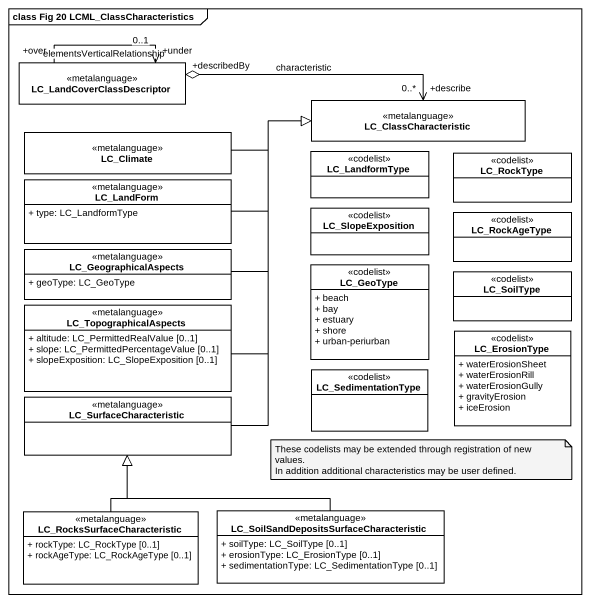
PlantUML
@startuml
mainframe class Fig 20 LCML_ClassCharacteristics
hide circle
hide empty members
skinparam classAttributeIconSize 0
class LC_LandCoverClassDescriptor <<metalanguage>> #FFFFFF
class LC_Climate <<metalanguage>> #FFFFFF
class LC_ClassCharacteristic <<metalanguage>> #FFFFFF
class LC_LandformType <<codelist>> #FFFFFF
class LC_RockType <<codelist>> #FFFFFF
class LC_LandForm <<metalanguage>> #FFFFFF {
  + type: LC_LandformType
}
class LC_SlopeExposition <<codelist>> #FFFFFF
class LC_RockAgeType <<codelist>> #FFFFFF
class LC_GeographicalAspects <<metalanguage>> #FFFFFF {
  + geoType: LC_GeoType
}
class LC_GeoType <<codelist>> #FFFFFF {
  + beach
  + bay
  + estuary
  + shore
  + urban-periurban
}
class LC_SoilType <<codelist>> #FFFFFF
class LC_TopographicalAspects <<metalanguage>> #FFFFFF {
  + altitude: LC_PermittedRealValue [0..1]
  + slope: LC_PermittedPercentageValue [0..1]
  + slopeExposition: LC_SlopeExposition [0..1]
}
class LC_ErosionType <<codelist>> #FFFFFF {
  + waterErosionSheet
  + waterErosionRill
  + waterErosionGully
  + gravityErosion
  + iceErosion
}
class LC_SurfaceCharacteristic <<metalanguage>> #FFFFFF
class LC_SedimentationType <<codelist>> #FFFFFF
class "LC_RocksSurfaceCharacteristic" as LC_RocksSurfaceCharacteristi <<metalanguage>> #FFFFFF {
  + rockType: LC_RockType [0..1]
  + rockAgeType: LC_RockAgeType [0..1]
}
class "LC_SoilSandDepositsSurfaceCharacteristic" as LC_SoilSandDepositsSurfaceCh <<metalanguage>> #FFFFFF {
  + soilType: LC_SoilType [0..1]
  + erosionType: LC_ErosionType [0..1]
  + sedimentationType: LC_SedimentationType [0..1]
}
LC_LandCoverClassDescriptor "+under\n0..1" <-- "+over" LC_LandCoverClassDescriptor : elementsVerticalRelationship
LC_Climate -right-|> LC_ClassCharacteristic
LC_ClassCharacteristic "+describe\n0..*" <-left-o "+describedBy" LC_LandCoverClassDescriptor : characteristic
LC_LandForm -right-|> LC_ClassCharacteristic
LC_GeographicalAspects -right-|> LC_ClassCharacteristic
LC_TopographicalAspects -up-|> LC_ClassCharacteristic
LC_SurfaceCharacteristic -up-|> LC_ClassCharacteristic
LC_RocksSurfaceCharacteristi -up-|> LC_SurfaceCharacteristic
LC_SoilSandDepositsSurfaceCh -left-|> LC_SurfaceCharacteristic
note as N1
  These codelists may be extended through registration of new values.
  In addition additional characteristics may be user defined.
end note
@enduml
